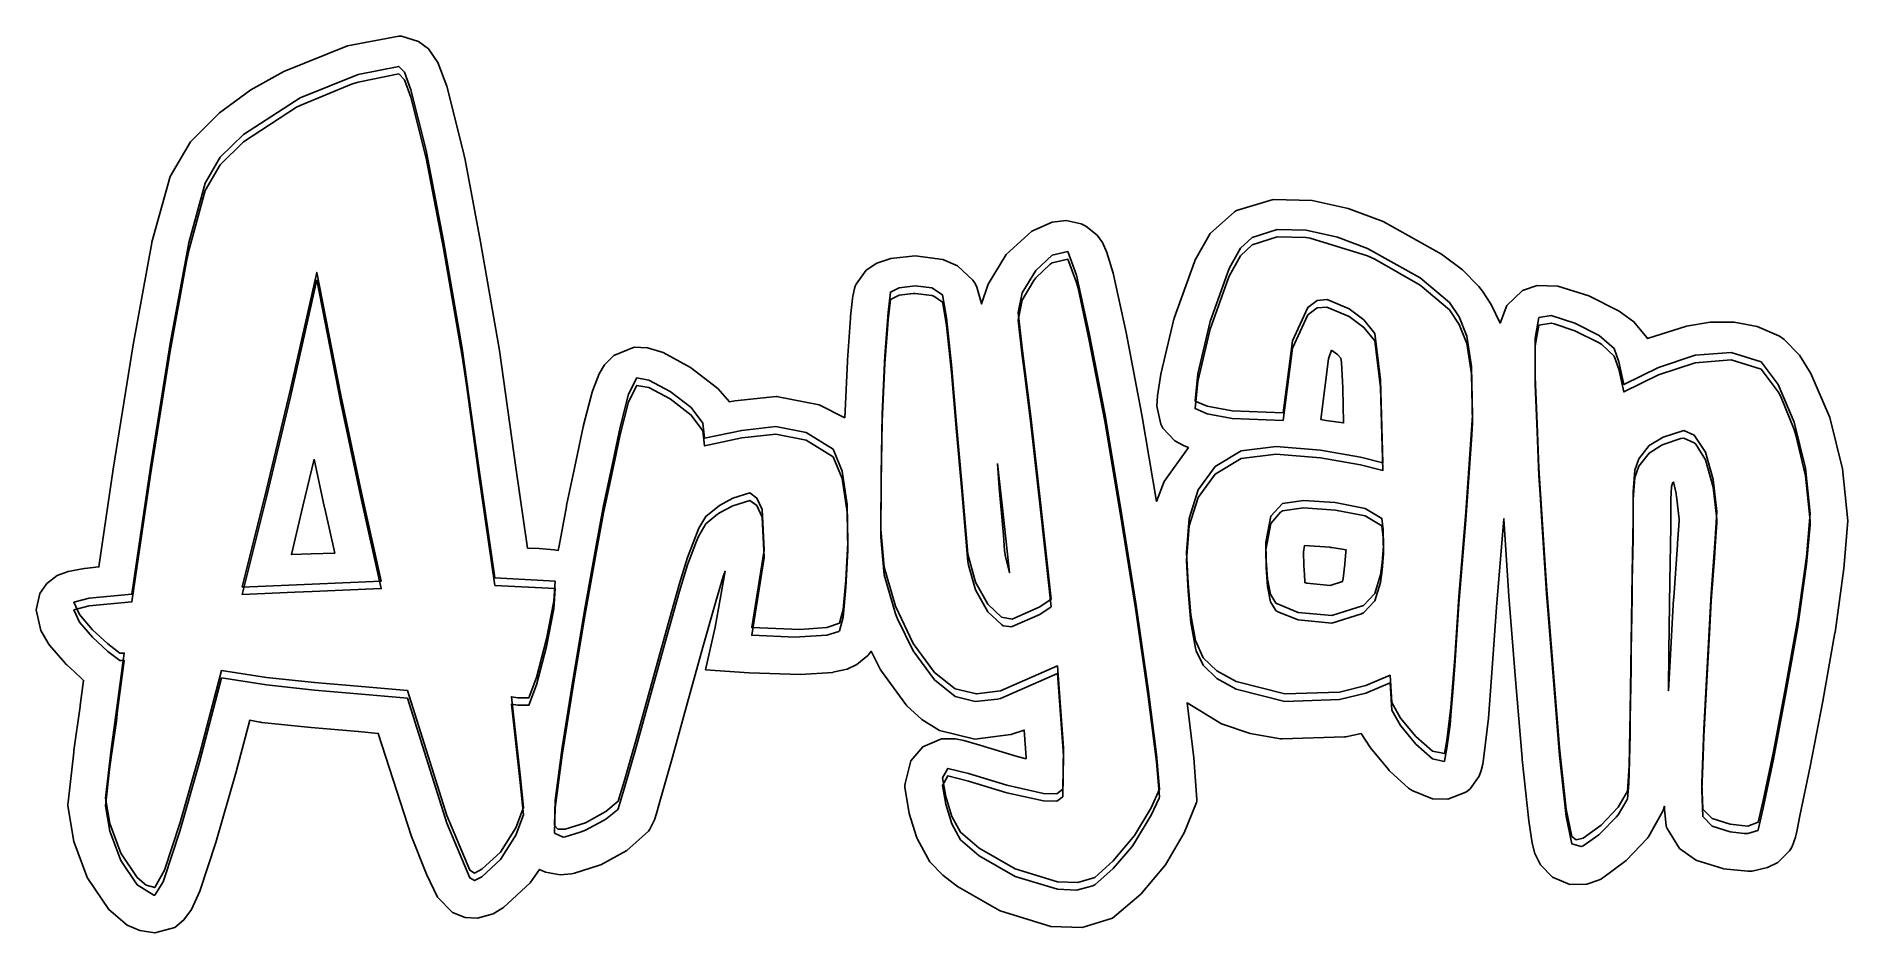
# Model space of a CAD drawing. Extents: x 13 to 76.6, y 14.9 to 46.4.
import ezdxf

# ---------------------------------------------------------------- set-up
doc = ezdxf.new("R2010")
doc.units = 0

msp = doc.modelspace()

# ---------------------------------------------------------------- linework, layer by layer
at = {"layer": 'Layer 1', "color": 7}
for points in [[(76.596778, 29.362433), (76.45655, 27.693973), (76.148839, 25.440784), (76.14831, 25.437609), (76.147781, 25.434698), (75.719421, 23.028845), (75.280743, 20.733058), (74.915089, 19.002686), (74.805287, 18.456586), (74.758191, 18.254974), (74.638071, 17.922922), (74.601294, 17.849104), (74.555521, 17.780841), (74.141151, 17.368257), (73.782938, 17.18844), (73.237104, 17.067261), (73.164343, 17.059324), (73.091054, 17.059324), (72.225867, 17.146636), (72.214755, 17.148753), (72.203378, 17.151134), (71.297181, 17.437942), (71.2694, 17.450113), (71.242677, 17.463342), (70.683944, 17.860084), (70.248639, 18.559245), (70.232499, 18.607399), (70.220064, 18.656611), (70.156564, 19.227846), (70.153653, 19.341616), (70.112643, 19.187629), (69.596971, 18.265557), (69.579244, 18.240951), (69.559929, 18.217139), (68.816715, 17.431856), (67.945708, 16.795799), (67.894114, 16.767224), (67.840404, 16.743411), (67.426233, 16.609499), (66.837635, 16.597626), (66.224, 16.845772), (65.801263, 17.288982), (65.605472, 17.686385), (65.511809, 18.039604), (65.393805, 18.825944), (65.393541, 18.82859), (65.393011, 18.831236), (65.160707, 20.98891), (65.15912, 21.007166), (65.157532, 21.025687), (64.927345, 23.788198), (64.927081, 23.79058), (64.693983, 26.72163), (64.52756, 29.251599), (64.516183, 29.440988), (64.50216, 29.289302), (64.258479, 26.334016), (64.111636, 24.194333), (63.978021, 22.431946), (63.977757, 22.4293), (63.824299, 21.184437), (63.77244, 20.820635), (63.721111, 20.597592), (63.650203, 20.402859), (63.332174, 19.955978), (63.263118, 19.892214), (63.18586, 19.838503), (62.553275, 19.588009), (62.007407, 19.600643), (61.320021, 19.877132), (61.242498, 19.924228), (61.172383, 19.981114), (60.507751, 20.577748), (60.483145, 20.60209), (60.459332, 20.62749), (59.827773, 21.389224), (59.503394, 21.892197), (58.960469, 21.780278), (58.938774, 21.776574), (58.916813, 21.773663), (56.724214, 21.70593), (56.699872, 21.707782), (56.675531, 21.710428), (55.609526, 21.9002), (54.603846, 22.234038), (53.391262, 22.968256), (53.625418, 21.040504), (53.734161, 19.573127), (53.729928, 19.522591), (53.722255, 19.47232), (53.292043, 18.403934), (52.625559, 17.287659), (51.764606, 16.257637), (50.773742, 15.410971), (49.701189, 15.079416), (48.598076, 15.123899), (46.825635, 15.6655), (46.811083, 15.67185), (46.796795, 15.6782), (45.322539, 16.527776), (44.805279, 16.922799), (44.356811, 17.384496), (43.918661, 18.189358), (43.901463, 18.22878), (43.886647, 18.269262), (43.632912, 19.082854), (43.631589, 19.087617), (43.63053, 19.092644), (43.480776, 20.016039), (43.478131, 20.078216), (43.48157, 20.140657), (43.690591, 20.934671), (44.104597, 21.423124), (44.761887, 21.708576), (45.253218, 21.712016), (45.542407, 21.655924), (46.110996, 21.488443), (47.416184, 21.088923), (47.733419, 21.009283), (47.731567, 21.052675), (47.668861, 22.017344), (47.232563, 21.868649), (47.212984, 21.862563), (47.193934, 21.857272), (45.934519, 21.700473), (44.69336, 21.998294), (44.69336, 21.998824), (44.075526, 22.384586), (43.550362, 22.873535), (43.528666, 22.896289), (43.508029, 22.920102), (42.655807, 24.086648), (42.633846, 24.121044), (42.614003, 24.157027), (42.289888, 24.784883), (42.239618, 24.706566), (42.177705, 24.635922), (41.78685, 24.313991), (41.453542, 24.161525), (40.946336, 24.044579), (40.9466, 24.044315), (39.813656, 23.963352), (38.008406, 24.030027), (36.475677, 24.135331), (36.807729, 25.635517), (37.164122, 27.5974), (37.096653, 27.413515), (36.834452, 26.532189), (36.383337, 24.925376), (35.845176, 22.984924), (35.310718, 21.060348), (34.893471, 19.585562), (34.753506, 19.083383), (34.679688, 18.865102), (34.516704, 18.535432), (34.495538, 18.502888), (34.472519, 18.471668), (33.706816, 17.791689), (32.793211, 17.288717), (32.754846, 17.271519), (32.714894, 17.256702), (31.876431, 16.989209), (31.819545, 16.974657), (31.761337, 16.965132), (31.368266, 16.935896), (30.852759, 17.028103), (30.642151, 17.120707), (30.310628, 16.653189), (29.380355, 15.781652), (29.014536, 15.559138), (28.468337, 15.411236), (28.030055, 15.438521), (27.582249, 15.615229), (27.058639, 16.148364), (26.675787, 16.957724), (26.151595, 18.279051), (24.978037, 21.901457), (24.279353, 21.961517), (24.274194, 21.962046), (22.627535, 22.104128), (20.882425, 22.288277), (20.850119, 22.292246), (20.818343, 22.297802), (20.463061, 22.358921), (19.98324, 20.549173), (19.276062, 18.071089), (18.712527, 16.35712), (18.423391, 15.717359), (18.153648, 15.347736), (17.828152, 15.088676), (17.130188, 14.898474), (16.603906, 14.973392), (16.159119, 15.166232), (15.513507, 15.714184), (14.774791, 16.805853), (14.755423, 16.841836), (14.738358, 16.878613), (14.283619, 18.101781), (14.0787, 19.358285), (14.0787, 19.420462), (14.084388, 19.481845), (14.281529, 21.239206), (14.285154, 21.266722), (14.28981, 21.294504), (14.508144, 22.844431), (14.509943, 22.861893), (14.512007, 22.879091), (14.627259, 23.762534), (14.578417, 23.807248), (14.309442, 24.05675), (14.040732, 24.306516), (14.008426, 24.336414), (13.977946, 24.368429), (13.431212, 25.003693), (13.405627, 25.03703), (13.38237, 25.07169), (13.128635, 25.518571), (12.964567, 26.238502), (13.092939, 26.811555), (13.33329, 27.163748), (13.701219, 27.442883), (14.082854, 27.588669), (14.651548, 27.692385), (14.662899, 27.693973), (15.164442, 27.749535), (15.668023, 31.174985), (16.36385, 35.550924), (17.025043, 39.124091), (17.027609, 39.136764), (17.030467, 39.149173), (17.670731, 41.457025), (18.378259, 42.678621), (19.404993, 43.697196), (20.50634, 44.498535), (21.665829, 45.14801), (23.898777, 46.043809), (25.696857, 46.383851), (25.794011, 46.380756), (26.388338, 46.204338), (26.738229, 45.937632), (27.074249, 45.461938), (27.382224, 44.634349), (27.947373, 42.394707), (28.026483, 42.037864), (28.573377, 39.16518), (29.232188, 35.351984), (29.810302, 31.241131), (30.225168, 28.403584), (30.632626, 28.388503), (31.154648, 28.34617), (31.301227, 28.32368), (31.330596, 28.482959), (31.331125, 28.48587), (31.590152, 29.874031), (31.593062, 29.8898), (31.596237, 29.905543), (31.883839, 31.278331), (32.175409, 32.663), (32.182289, 32.695306), (32.190491, 32.727347), (32.489999, 33.879711), (32.500317, 33.919769), (32.513282, 33.959033), (32.739765, 34.532147), (32.927619, 34.844011), (33.255437, 35.175242), (33.97216, 35.462001), (34.44024, 35.445011), (34.980783, 35.271101), (35.952067, 34.755905), (36.904301, 34.016395), (37.31758, 33.540199), (37.501201, 33.575864), (38.954026, 33.731915), (38.963286, 33.731915), (38.972547, 33.731677), (40.468499, 33.441774), (41.364377, 32.984945), (41.456717, 34.958972), (41.457775, 34.982229), (41.459892, 35.005221), (41.568371, 36.487045), (41.569693, 36.51263), (41.572075, 36.538215), (41.624198, 37.068677), (41.647216, 37.253409), (41.704895, 37.523152), (41.728972, 37.601971), (41.762839, 37.677165), (42.117413, 38.165252), (42.486474, 38.415352), (42.978333, 38.577885), (43.84008, 38.673215), (44.808189, 38.545077), (45.328293, 38.317099), (45.866257, 37.822104), (45.926582, 37.729606), (45.973413, 37.653141), (46.009396, 37.570697), (46.163119, 36.994515), (46.164706, 36.9829), (46.4068, 37.677165), (47.038095, 38.717665), (47.939, 39.540862), (48.654036, 39.859234), (49.136321, 39.9077), (49.67149, 39.792798), (49.745044, 39.761788), (49.836325, 39.716571), (50.235051, 39.394362), (50.413116, 39.140124), (50.574511, 38.786906), (50.791734, 38.061128), (51.246552, 35.976743), (51.800853, 33.08882), (52.313086, 30.046115), (52.58349, 30.750965), (53.434654, 31.935661), (53.283841, 31.993526), (52.95761, 32.173439), (52.540098, 32.61392), (52.497236, 32.684193), (52.463105, 32.759123), (52.328697, 33.394493), (52.347747, 33.752844), (52.471571, 34.512488), (52.928242, 36.447781), (52.933533, 36.467677), (52.939619, 36.487574), (53.648172, 38.465729), (53.656374, 38.485625), (53.665105, 38.505019), (54.202969, 39.454985), (55.050197, 40.221713), (55.129572, 40.262776), (56.416537, 40.652061), (57.778313, 40.620122), (59.049237, 40.33219), (60.27333, 39.874951), (62.331786, 38.725681), (63.060878, 38.177621), (63.639355, 37.595251), (63.762651, 37.433776), (64.071155, 36.962209), (64.381246, 36.311864), (64.618577, 36.929401), (65.165536, 37.455485), (65.688286, 37.631684), (66.396046, 37.612316), (66.39631, 37.612554), (66.407952, 37.610491), (66.415625, 37.609194), (67.50703, 37.267882), (68.569595, 36.733027), (69.086888, 36.359539), (69.54326, 35.806484), (69.566808, 35.765395), (70.931263, 36.205423), (71.766915, 36.343766), (72.603163, 36.336418), (73.415201, 36.192587), (74.171875, 35.860221), (74.269506, 35.800028), (74.319513, 35.767723), (74.366079, 35.73129), (74.900471, 35.178794), (75.304291, 34.538073), (75.965748, 32.991401), (76.409189, 31.191257), (76.596778, 29.362433), (76.596778, 29.362433)], [(31.190102, 27.251854), (31.151738, 26.538803), (30.882657, 25.219857), (30.537112, 23.865192), (30.268031, 23.152141), (29.883856, 23.152141), (29.653404, 23.18786), (29.96085, 20.443075), (30.075943, 19.302194), (29.807127, 18.589142), (29.26923, 17.733746), (28.616239, 17.127586), (28.356948, 16.993938), (28.1937, 17.091867), (27.386986, 19.016973), (26.004037, 23.401643), (24.39061, 23.544253), (22.738766, 23.686863), (21.048504, 23.865192), (19.473494, 24.114694), (18.705198, 21.155862), (18.013737, 18.731753), (17.475919, 17.091867), (17.130188, 16.485972), (16.822875, 16.57507), (16.515562, 16.842365), (15.939327, 17.698027), (15.555179, 18.731753), (15.401509, 19.623133), (15.593596, 21.334191), (15.824074, 22.974076), (16.054579, 24.720853), (15.900909, 24.720853), (15.478344, 25.041528), (14.940526, 25.540796), (14.479569, 26.075518), (14.287482, 26.503085), (14.8253, 26.645695), (16.323475, 26.788305), (16.976518, 31.244412), (17.668006, 35.593521), (18.32105, 39.122688), (18.897285, 41.225964), (19.425482, 42.134989), (20.24179, 42.937075), (22.239365, 44.220409), (24.275358, 45.040325), (25.696724, 45.325519), (25.898403, 45.120537), (26.11929, 44.505603), (26.657002, 42.366714), (27.271628, 39.193993), (27.924884, 35.415272), (28.501145, 31.315691), (29.077143, 27.358746), (31.190102, 27.251854), (31.190102, 27.251854)], [(15.401615, 19.358285), (15.555099, 18.46717), (15.939327, 17.433444), (16.515509, 16.578047), (17.091691, 16.222712), (17.130188, 16.221389), (17.420092, 16.685468), (17.475919, 16.827284), (18.013604, 18.46717), (18.705304, 20.891279), (19.473468, 23.850111), (21.048557, 23.600609), (22.738898, 23.422545), (24.390716, 23.279934), (26.004064, 23.137324), (27.386986, 18.75239), (28.1937, 16.827284), (28.356948, 16.729256), (28.616239, 16.863003), (29.26923, 17.469163), (29.807127, 18.324559), (30.075943, 19.037611), (30.047104, 19.376277), (29.960585, 20.178228), (29.653404, 22.923277), (29.883856, 22.887558), (30.268031, 22.887558), (30.537112, 23.600609), (30.882922, 24.955274), (31.151473, 26.27422), (31.190102, 26.987007), (29.077143, 27.094163), (28.501145, 31.051213), (28.07596, 34.145856), (27.924884, 35.150715), (27.271628, 38.929543), (26.657002, 42.10221), (26.119316, 44.241099), (25.898482, 44.855845), (25.696857, 45.060936), (24.27549, 44.775689), (24.033397, 44.700495), (22.239445, 43.955826), (22.109984, 43.892273), (20.241896, 42.672466), (19.425535, 41.870422), (18.897285, 40.961461), (18.321076, 38.858211), (18.243553, 38.475571), (17.6679, 35.328991), (16.976465, 30.979908), (16.323528, 26.523722), (14.825168, 26.381112), (14.287482, 26.238502), (14.479463, 25.810671), (14.94042, 25.276213), (15.47837, 24.776945), (15.90083, 24.45627), (16.054552, 24.45627), (15.824074, 22.709229), (15.780921, 22.326113), (15.593596, 21.069608), (15.538298, 20.628284), (15.401615, 19.358285), (15.401615, 19.358285)], [(62.603248, 37.037615), (62.948, 36.528108), (63.220256, 35.855855), (63.378476, 34.79075), (63.412608, 33.068447), (63.184272, 29.668132), (62.939269, 26.698611), (62.791896, 24.553108), (62.65934, 22.80395), (62.516465, 21.650897), (62.432857, 21.190787), (62.005555, 21.273072), (61.429558, 21.79139), (60.891396, 22.440677), (60.58104, 22.982014), (60.518334, 23.944302), (59.668791, 23.579145), (58.741659, 23.34952), (56.819728, 23.289989), (55.11502, 23.718613), (54.434083, 24.092105), (53.955353, 24.557077), (53.680451, 25.163236), (53.51588, 26.063083), (53.424864, 27.158721), (53.367185, 28.253036), (53.462236, 29.44916), (53.781522, 30.454764), (54.375048, 31.267966), (55.289645, 31.820779), (56.519956, 31.97273), (58.070677, 31.847741), (59.484344, 31.595593), (60.271214, 31.400278), (60.183108, 34.316115), (59.980172, 35.945549), (59.601025, 36.42328), (59.086146, 36.806846), (58.304304, 37.134373), (57.955649, 37.106195), (57.631998, 36.861959), (57.091191, 35.690994), (56.763372, 33.154966), (54.97876, 33.22262), (54.091349, 33.388619), (53.668016, 33.570149), (53.770409, 34.526088), (54.204061, 36.363061), (54.870281, 38.224297), (55.269768, 38.937298), (55.673026, 39.319168), (56.552533, 39.600257), (57.569557, 39.578274), (58.668701, 39.329751), (59.729348, 38.933749), (61.576931, 37.90394), (62.603248, 37.037615), (62.603248, 37.037615)], [(49.203971, 38.819132), (49.509829, 37.998607), (49.953535, 35.960392), (50.496459, 33.133931), (51.050761, 29.839926), (51.583631, 26.475303), (52.023368, 23.46382), (52.309911, 21.164329), (52.415215, 19.941162), (52.122586, 19.288171), (51.547912, 18.319268), (50.793586, 17.421008), (50.153031, 16.843688), (49.546937, 16.657819), (48.837259, 16.689436), (47.352155, 17.143725), (46.089565, 17.87027), (45.425462, 18.42907), (45.130981, 18.983371), (44.912435, 19.684251), (44.802633, 20.336713), (44.981491, 20.6685), (45.715709, 20.490171), (47.059262, 20.079274), (48.348575, 19.79326), (48.812091, 19.779005), (49.027759, 19.941162), (49.05263, 21.387372), (48.835936, 24.268681), (46.836483, 23.395557), (45.991206, 23.286781), (45.24872, 23.463555), (44.513973, 24.044315), (43.772876, 25.059784), (43.150841, 26.363649), (42.751586, 27.738687), (42.629878, 29.05975), (42.643107, 30.973611), (42.683323, 33.126788), (42.777779, 35.155002), (42.889433, 36.683021), (42.969867, 37.400861), (43.279693, 37.553605), (43.839551, 37.614301), (44.421369, 37.544556), (44.797077, 37.305929), (44.934131, 36.49059), (45.110872, 34.843402), (45.293699, 32.761266), (45.476526, 30.67913), (45.620459, 29.026413), (45.692426, 28.20012), (45.960448, 27.205552), (46.391189, 26.439585), (46.870349, 25.983708), (47.251084, 25.913594), (48.2184, 26.344599), (48.609453, 26.611828), (48.25597, 29.906098), (47.897725, 33.031882), (47.594778, 35.429189), (47.451374, 36.679502), (47.60245, 37.3757), (48.074202, 38.159394), (48.655226, 38.693191), (49.203971, 38.819132), (49.203971, 38.819132)], [(57.569557, 39.313744), (56.552632, 39.335711), (55.673026, 39.054585), (55.269801, 38.672709), (54.870545, 37.959819), (54.780323, 37.738125), (54.204061, 36.098452), (54.138444, 35.854797), (53.770674, 34.261611), (53.668016, 33.305593), (54.091349, 33.123957), (54.97876, 32.958063), (56.763372, 32.890383), (57.090926, 35.426384), (57.631998, 36.597376), (57.955616, 36.841543), (58.304039, 36.869711), (59.086146, 36.542343), (59.601289, 36.158644), (59.980172, 35.680913), (60.183372, 34.051558), (60.271214, 31.135695), (59.484344, 31.331036), (58.070677, 31.583237), (56.519956, 31.708014), (55.289645, 31.556091), (54.375081, 31.003364), (53.781786, 30.190287), (53.462269, 29.18464), (53.367185, 27.988453), (53.376181, 27.73366), (53.425129, 26.894138), (53.470108, 26.337985), (53.51588, 25.798235), (53.680451, 24.898653), (53.710349, 24.801287), (53.955353, 24.292494), (54.434083, 23.827423), (55.11502, 23.45403), (56.819728, 23.025406), (58.741659, 23.084937), (59.668659, 23.314628), (60.51807, 23.679455), (60.58104, 22.717431), (60.891661, 22.176094), (61.429558, 21.527072), (62.00582, 21.008754), (62.41513, 20.915356), (62.432857, 20.926204), (62.516465, 21.386314), (62.62759, 22.195144), (62.65934, 22.539367), (62.723369, 23.356134), (62.791896, 24.28826), (62.939533, 26.434293), (63.184537, 29.403523), (63.395145, 32.382145), (63.412608, 32.803811), (63.378476, 34.526194), (63.220256, 35.591246), (62.947735, 36.263551), (62.602984, 36.773085), (61.576666, 37.639436), (59.985993, 38.550236), (59.729348, 38.669087), (57.708992, 39.290751), (57.569557, 39.313744), (57.569557, 39.313744)], [(49.204236, 38.554629), (48.655226, 38.428528), (48.579291, 38.379713), (48.074202, 37.894706), (48.006204, 37.806361), (47.60245, 37.111037), (47.451374, 36.414972), (47.594778, 35.164659), (47.663305, 34.645812), (47.89746, 32.767378), (48.256235, 29.641489), (48.609453, 26.347245), (48.218135, 26.080281), (47.251084, 25.649011), (47.232034, 25.638427), (46.926441, 25.682348), (46.870349, 25.718861), (46.391189, 26.175002), (45.960448, 26.940969), (45.715709, 27.805891), (45.692426, 27.935537), (45.620459, 28.76183), (45.476526, 30.414574), (45.293435, 32.496604), (45.110872, 34.578899), (44.934131, 36.226086), (44.8111, 37.001235), (44.797077, 37.041293), (44.489102, 37.257299), (44.421634, 37.280026), (43.839551, 37.349797), (43.764145, 37.352125), (43.279693, 37.289075), (42.969867, 37.136358), (42.889698, 36.418332), (42.870648, 36.094562), (42.777779, 34.890524), (42.683059, 32.862205), (42.643107, 30.709108), (42.629878, 28.794902), (42.751586, 27.474104), (43.150841, 26.099066), (43.222543, 25.927881), (43.772612, 24.795201), (44.513709, 23.779467), (45.248985, 23.198972), (45.941928, 23.024909), (46.725358, 23.10187), (46.836747, 23.130974), (48.835936, 24.004098), (49.05263, 21.122789), (49.028024, 19.676579), (48.811992, 19.514422), (48.34831, 19.528677), (47.059262, 19.814691), (45.715709, 20.225853), (44.981491, 20.404182), (44.802633, 20.07213), (44.912435, 19.419668), (45.130981, 18.718524), (45.425462, 18.164751), (46.089565, 17.605423), (47.35242, 16.878878), (48.837259, 16.424853), (49.505629, 16.388837), (50.082916, 16.543916), (50.153031, 16.579105), (50.793586, 17.156425), (51.459012, 17.932447), (51.547912, 18.054949), (52.122586, 19.023588), (52.403574, 19.621281), (52.414951, 19.676579), (52.309911, 20.899746), (52.023368, 23.198972), (51.583631, 26.21072), (51.050761, 29.575343), (50.496459, 32.869454), (49.953535, 35.695889), (49.559835, 37.533232), (49.509829, 37.733998), (49.204236, 38.554629), (49.204236, 38.554629)], [(20.203373, 27.037807), (22.661931, 27.144963), (25.082072, 27.251854), (24.39061, 30.353191), (23.660732, 33.775439), (22.815601, 38.08891), (21.893635, 33.989328), (21.048504, 30.460135), (20.203373, 27.037807), (20.203373, 27.037807)], [(22.815627, 37.824432), (23.660811, 33.51075), (24.390716, 30.088475), (25.082151, 26.987007), (22.661904, 26.880115), (22.047199, 26.860272), (20.203399, 26.773224), (21.048557, 30.195446), (21.893714, 33.724692), (22.815627, 37.824432), (22.815627, 37.824432)], [(75.273864, 29.626937), (75.141572, 28.105664), (74.843916, 25.922854), (74.413969, 23.508534), (73.984021, 21.259579), (73.62022, 19.539789), (73.454855, 18.779113), (73.091054, 18.646822), (72.462669, 18.712967), (71.834285, 18.911405), (71.503556, 19.242133), (71.470483, 20.168174), (71.536629, 22.053328), (71.66892, 24.434575), (71.801212, 26.815822), (71.933503, 28.734048), (71.999649, 29.693082), (71.867357, 30.81756), (71.602774, 31.776674), (71.2059, 32.371985), (70.842098, 32.53735), (70.114495, 32.30584), (69.618402, 32.008184), (69.2546, 31.545163), (69.122309, 31.148289), (69.056163, 30.387613), (69.056163, 29.428499), (69.02309, 27.510352), (68.990017, 25.062959), (68.956944, 22.648639), (68.923872, 20.763486), (68.857726, 19.870518), (68.526997, 19.308279), (67.931685, 18.679894), (67.303301, 18.216874), (67.055254, 18.167199), (66.906426, 18.28302), (66.707989, 19.242133), (66.476479, 21.39187), (66.244969, 24.169992), (66.013458, 27.080405), (65.848094, 29.593864), (65.748875, 31.214435), (65.68273, 32.76886), (65.616584, 34.422504), (65.616584, 35.778491), (65.748875, 36.506095), (66.178823, 36.57224), (67.005645, 36.307657), (67.865539, 35.87771), (68.394706, 35.41469), (68.56007, 34.95167), (68.725434, 34.157921), (69.949131, 34.753232), (71.238973, 35.18318), (72.495742, 35.282398), (73.554074, 34.95167), (74.149386, 34.157921), (74.711625, 32.835006), (75.108499, 31.214435), (75.273864, 29.626937), (75.273864, 29.626937)], [(75.273864, 29.362433), (75.108499, 30.949931), (74.775654, 32.378785), (74.711625, 32.570502), (74.230613, 33.749748), (74.149386, 33.893417), (73.554074, 34.687166), (72.495742, 35.017895), (71.238973, 34.918676), (69.949131, 34.488729), (68.725434, 33.893417), (68.56007, 34.687166), (68.394706, 35.150186), (67.960525, 35.555316), (67.865539, 35.613206), (67.005645, 36.043154), (66.278571, 36.289137), (66.178823, 36.307737), (65.748875, 36.241591), (65.616584, 35.513988), (65.616584, 34.158), (65.68273, 32.504356), (65.748875, 30.949931), (65.79015, 30.296728), (65.848094, 29.32936), (66.013458, 26.815822), (66.244969, 23.905409), (66.476479, 21.127287), (66.707989, 18.97755), (66.906426, 18.018437), (67.231863, 17.92451), (67.303301, 17.952291), (67.8494, 18.34308), (67.931685, 18.415311), (68.459793, 18.961411), (68.526997, 19.043696), (68.838147, 19.553812), (68.857726, 19.605935), (68.907467, 20.14542), (68.923872, 20.498903), (68.954828, 21.857007), (68.956944, 22.384056), (68.987901, 24.163906), (68.990017, 24.798376), (69.020973, 26.671095), (69.02309, 27.245769), (69.054046, 28.746484), (69.056163, 29.163996), (69.056163, 30.123109), (69.122309, 30.883785), (69.2546, 31.28066), (69.618402, 31.74368), (70.041735, 32.007734), (70.114495, 32.041336), (70.736794, 32.254749), (70.842098, 32.272846), (71.2059, 32.107482), (71.262785, 32.054777), (71.602774, 31.51217), (71.867357, 30.553057), (71.999649, 29.428579), (71.995416, 29.306632), (71.933503, 28.469465), (71.912866, 28.051953), (71.801212, 26.551239), (71.735066, 25.410092), (71.66892, 24.169992), (71.536629, 21.788745), (71.503556, 20.771688), (71.470483, 19.903591), (71.503556, 18.97755), (71.834285, 18.646822), (72.462669, 18.448384), (72.952677, 18.386472), (73.091054, 18.382239), (73.434747, 18.490718), (73.454855, 18.51453), (73.62022, 19.275206), (73.984021, 20.994996), (74.413969, 23.243951), (74.637277, 24.47585), (74.843916, 25.658271), (75.141572, 27.841081), (75.271747, 29.222918), (75.273864, 29.362433), (75.273864, 29.362433)], [(58.466758, 35.364631), (58.36066, 35.053799), (58.090785, 32.919566), (58.258266, 32.892949), (58.889032, 32.802277), (58.860457, 34.0301), (58.860457, 34.032164), (58.810451, 34.924629), (58.786903, 35.075759), (58.673397, 35.211675), (58.466758, 35.364631), (58.466758, 35.364631)], [(40.956125, 31.877136), (41.269921, 31.1122), (41.443752, 29.939462), (41.471798, 28.59964), (41.403535, 27.284663), (41.305904, 26.250672), (41.181021, 25.770454), (40.730436, 25.61435), (39.791431, 25.550586), (38.099423, 25.61435), (38.533339, 28.337703), (38.458197, 29.758143), (38.28139, 30.162853), (38.030367, 30.347634), (37.435055, 30.160548), (36.959335, 29.908215), (36.482556, 29.519489), (36.238081, 29.104597), (35.835651, 28.081587), (35.562601, 27.161367), (35.106725, 25.537357), (34.567504, 23.592936), (34.036486, 21.68053), (33.622149, 20.216328), (33.407308, 19.520475), (32.970746, 19.15535), (32.253197, 18.760857), (31.545173, 18.534638), (31.290545, 18.541021), (31.169465, 18.666665), (31.193542, 19.548785), (31.435106, 21.399543), (31.82616, 23.826563), (32.242349, 26.349626), (32.631021, 28.503861), (32.892429, 29.905225), (33.17765, 31.266319), (33.471072, 32.659402), (33.770316, 33.811793), (34.05633, 34.386732), (34.480721, 34.310664), (35.231079, 33.910747), (35.971911, 33.342476), (36.376194, 32.793307), (36.443398, 32.263268), (37.745411, 32.540154), (38.941855, 32.673636), (40.015004, 32.463293), (40.956125, 31.877136), (40.956125, 31.877136)], [(34.480721, 34.046108), (34.05633, 34.122096), (33.770316, 33.547184), (33.471072, 32.394792), (33.330579, 31.722222), (33.17765, 31.001604), (33.026573, 30.289241), (32.892165, 29.640721), (32.630757, 28.239278), (32.242084, 26.084779), (31.82616, 23.56198), (31.435106, 21.13496), (31.193277, 19.283937), (31.169465, 18.401818), (31.468973, 18.26053), (31.545437, 18.270055), (32.06693, 18.429334), (32.253197, 18.496538), (32.887138, 18.836263), (32.970746, 18.891032), (33.377145, 19.21885), (33.407308, 19.255892), (33.622149, 19.952009), (34.036751, 21.415947), (34.56724, 23.328353), (35.106725, 25.272774), (35.562601, 26.897049), (35.835651, 27.816739), (36.154473, 28.65044), (36.238081, 28.839882), (36.482556, 29.254933), (36.835774, 29.553885), (36.959335, 29.643552), (37.43479, 29.895991), (38.030102, 30.083051), (38.281258, 29.898306), (38.458197, 29.493693), (38.533339, 28.07312), (38.099423, 25.349767), (39.629771, 25.28468), (39.791431, 25.286003), (40.730436, 25.349767), (41.152711, 25.479148), (41.181286, 25.506136), (41.305904, 25.986089), (41.403535, 27.019815), (41.471533, 28.335057), (41.444017, 29.674826), (41.269921, 30.847617), (40.956125, 31.612685), (40.014739, 32.198683), (38.94212, 32.409), (37.745411, 32.275677), (36.443398, 31.998712), (36.375929, 32.528645), (35.971911, 33.077972), (35.231079, 33.646138), (34.480721, 34.046108), (34.480721, 34.046108)], [(22.732442, 31.530003), (22.333504, 29.880751), (21.92602, 28.179218), (22.623646, 28.202501), (23.450468, 28.231605), (23.099842, 29.798836), (23.097778, 29.80762), (23.095979, 29.816405), (22.732442, 31.530003), (22.732442, 31.530003)], [(46.728797, 31.38091), (46.794414, 30.528503), (46.939935, 28.856815), (46.98121, 28.322093), (46.995232, 28.176572), (46.997085, 28.155141), (47.150543, 27.541308), (46.940728, 29.498852), (46.728797, 31.38091), (46.728797, 31.38091)], [(70.379078, 29.163996), (70.346005, 27.229365), (70.312932, 24.791762), (70.302349, 23.397938), (70.347857, 24.239577), (70.480678, 26.631143), (70.482001, 26.649399), (70.483588, 26.667391), (70.611646, 28.524499), (70.612969, 28.552015), (70.615351, 28.579267), (70.66324, 29.197069), (70.674353, 29.374313), (70.676734, 29.428579), (70.583865, 30.232144), (70.572488, 30.277361), (70.564551, 30.323107), (70.47274, 30.732894), (70.455013, 30.714532), (70.410563, 30.572186), (70.379078, 30.123109), (70.379078, 29.163996), (70.379078, 29.163996)], [(60.188399, 27.464844), (60.237612, 27.893204), (60.293174, 28.486928), (60.281532, 29.04996), (60.230468, 29.449137), (59.648121, 29.80217), (58.596668, 30.007513), (57.474307, 30.083131), (56.742206, 29.978488), (56.328133, 29.53084), (56.160917, 28.610488), (56.170177, 27.98131), (56.211188, 27.317736), (56.323371, 26.784072), (56.510431, 26.479007), (57.292274, 26.151454), (58.479458, 26.040329), (59.58515, 26.395664), (59.99016, 26.818732), (60.188399, 27.464844), (60.188399, 27.464844)], [(57.474571, 29.818468), (58.596932, 29.743036), (59.647856, 29.537613), (60.230468, 29.18466), (60.281532, 28.785377), (60.293174, 28.222345), (60.237612, 27.628621), (60.188135, 27.200261), (59.990028, 26.554149), (59.58515, 26.131081), (59.521385, 26.093245), (58.479458, 25.775746), (57.292274, 25.886871), (56.57155, 26.171033), (56.510431, 26.214689), (56.323371, 26.519489), (56.211188, 27.053153), (56.170177, 27.716727), (56.160917, 28.345905), (56.328133, 29.26631), (56.676589, 29.673001), (56.742206, 29.713826), (57.474571, 29.818468), (57.474571, 29.818468)], [(57.508173, 28.496453), (57.48198, 28.263091), (57.490446, 27.798483), (57.510819, 27.466696), (57.526165, 27.220898), (57.530928, 27.195234), (57.601042, 27.174596), (58.414635, 27.098396), (58.848551, 27.233069), (58.87157, 27.341019), (58.93163, 27.841081), (58.971317, 28.272616), (58.973169, 28.350668), (58.473372, 28.425809), (58.437124, 28.429249), (58.401141, 28.43454), (57.508173, 28.496453), (57.508173, 28.496453)]]:
    msp.add_lwpolyline(points, close=True, dxfattribs=at)

doc.saveas('drawing.dxf')
